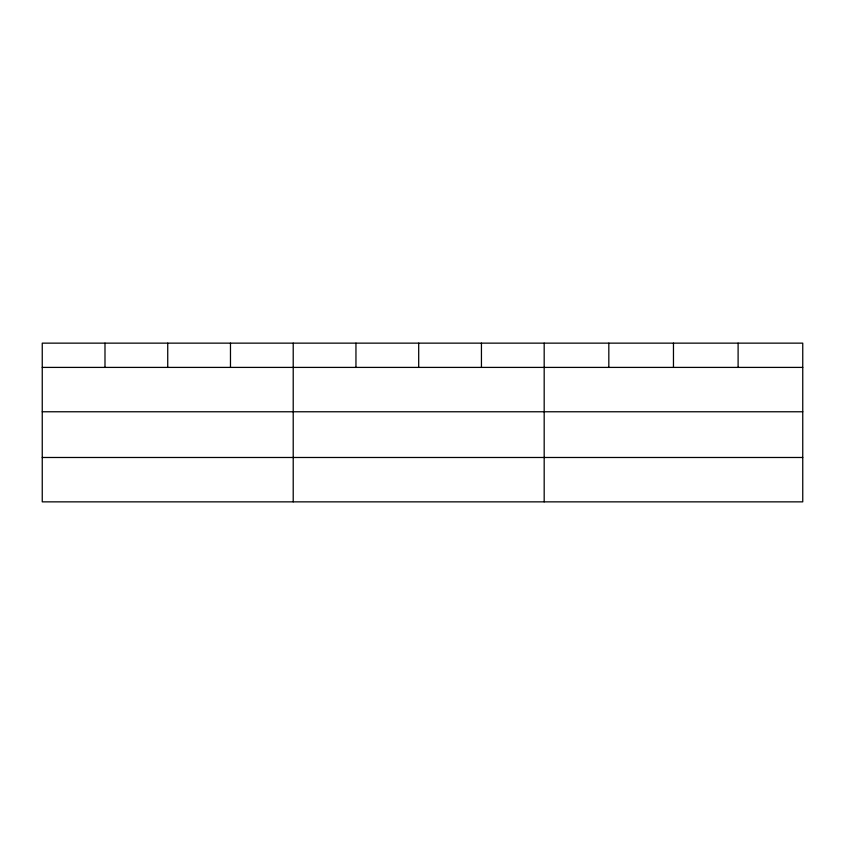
<?xml version="1.0" encoding="UTF-8"?>
<svg xmlns="http://www.w3.org/2000/svg" width="845" height="845" viewBox="0 0 845 845"><rect width="100%" height="100%" fill="white"/><g stroke="black" fill="none" stroke-linecap="round" stroke-linejoin="round"><path stroke-width="1.27" d="M802.75 411.768L802.75 343.144L42.25 343.144L42.25 501.856L802.75 501.856L802.75 411.768L42.25 411.768M42.25 367.406L802.75 367.406M42.25 457.483L802.75 457.483M738.107 343.144L738.107 367.406M673.465 343.144L673.465 367.406M608.822 343.144L608.822 367.406M544.18 343.144L544.18 501.856M481.439 343.144L481.439 367.406M418.697 343.144L418.697 367.406M355.956 343.144L355.956 367.406M293.215 343.144L293.215 501.856M230.474 343.144L230.474 367.406M167.732 343.144L167.732 367.406M104.991 343.144L104.991 367.406"/></g></svg>
